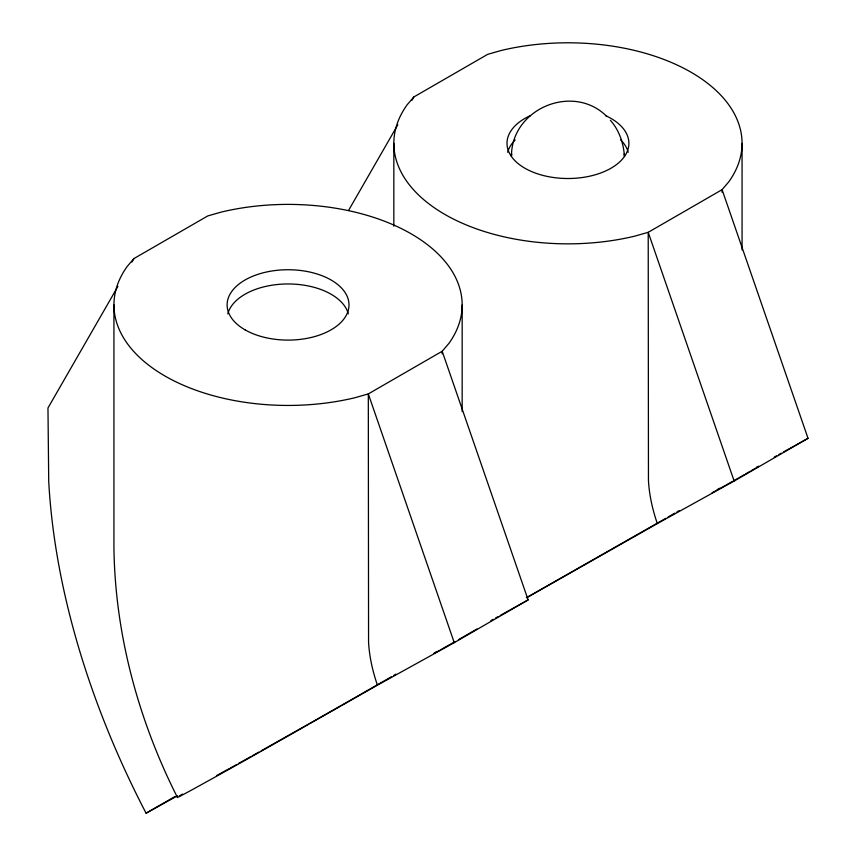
<?xml version="1.0" encoding="UTF-8"?>
<svg xmlns="http://www.w3.org/2000/svg" width="856" height="856" viewBox="0 0 856 856"><rect width="100%" height="100%" fill="white"/><g stroke="black" fill="none" stroke-linecap="round" stroke-linejoin="round"><path stroke-width="1.28" d="M117.925 286.375L47.968 407.991L48.717 481.35A574.601 331.743 60 0 0 146.087 813.2L177.524 795.802M131.92 262.054L133.921 258.576L207.783 215.926L221.426 212.042A174.11 100.527 0 0 1 411.169 233.838A174.11 100.527 0 0 1 448.919 343.384L442.188 351.26L368.315 393.91L354.684 397.794A174.11 100.527 0 0 1 164.941 375.998A174.11 100.527 0 0 1 127.191 266.451L133.921 258.576M348.52 210.49L397.815 124.783M411.811 100.462L413.812 96.985L487.685 54.335L501.316 50.45A174.11 100.527 0 0 1 691.06 72.246A174.11 100.527 0 0 1 728.809 181.793L722.079 189.668L648.217 232.318L634.574 236.192A174.11 100.527 0 0 1 444.831 214.407A174.11 100.527 0 0 1 407.082 104.86L413.812 96.985M712.074 492.724L715.263 491.098M434.024 653.203L436.25 651.898M476.985 629L458.399 639.71M755.762 468.05L757.988 466.745M717.264 489.643L719.575 488.305M751.183 470.714L754.65 468.714M146.098 813.2L174.945 796.54M526.397 597.723L665.818 518.308M113.934 304.918L113.934 548.225C115.164 634.767 138.479 720.249 177.374 797.343A174.806 1.498 -29.7 0 0 195.318 787.991L205.74 782.245A178.187 1.519 -29.7 0 0 266.794 748.069L377.453 685.164L454.258 642.653L528.131 599.906L442.188 351.26L442.188 353.849M526.922 597.595L657.344 523.562L734.159 481.051L808.032 438.315L722.079 189.668L722.079 192.247M668.055 517.024L674.763 513.161M677 511.877L679.236 510.593M391.513 676.689L341.533 705.333M393.749 675.405L395.986 674.121M745.565 473.957L750.027 471.389M739.317 477.53L744.453 474.599M733.025 481.115L738.289 478.119M309.658 723.459L340.399 705.975M455.242 641.508L440.68 649.747M725.931 485.127L731.976 481.714M308.663 724.026L261.187 750.819M724.861 485.737L716.258 490.552M252.178 755.88L258.94 752.082M439.599 650.346L434.377 653.235M230.371 768.035L236.106 764.836M238.407 763.552L251.033 756.522M774.273 457.083L776.606 455.799M778.928 454.504L781.26 453.22M783.582 451.936L808.032 438.315M490.895 620.611L493.216 619.327M495.549 618.032L497.871 616.748M500.204 615.464L528.131 599.906M756.64 467.258L758.619 466.178M216.504 775.632L229.59 768.463M606.829 116.459C573.113 82.679 511.16 108.733 511.46 156.338A56.592 32.667 0 0 1 511.717 153.887M610.392 120.289C619.23 130.273 623.575 143.187 624.441 156.338A56.592 32.667 0 0 0 624.174 153.887M657.344 523.562L656.905 522.331A121.456 70.128 60 0 1 648.452 480.537L648.217 232.318L734.159 481.051M377.453 685.164L377.004 683.923A121.456 70.128 60 0 1 368.562 642.128L368.315 393.91L454.258 642.653M742.066 143.327L742.066 250.016M462.165 304.918L462.165 411.608M393.835 143.327L393.835 226.209M227.792 313.885A60.937 35.182 0 0 1 288.055 283.957A60.937 35.182 0 0 1 348.317 313.885M179.3 796.027A174.806 1.498 -29.7 0 1 182.414 794.079M605.62 115.667A60.937 35.182 0 0 1 612.714 167.198A60.937 35.182 0 0 1 523.177 167.198A60.937 35.182 0 0 1 530.271 115.667M507.683 152.293A60.937 35.182 0 0 1 515.173 139.945M620.718 139.945A60.937 35.182 0 0 1 628.208 152.293M244.966 329.795A60.937 35.182 0 0 0 346.915 314.024A60.937 35.182 0 0 0 272.283 270.935A60.937 35.182 0 0 0 244.966 329.795"/></g></svg>
